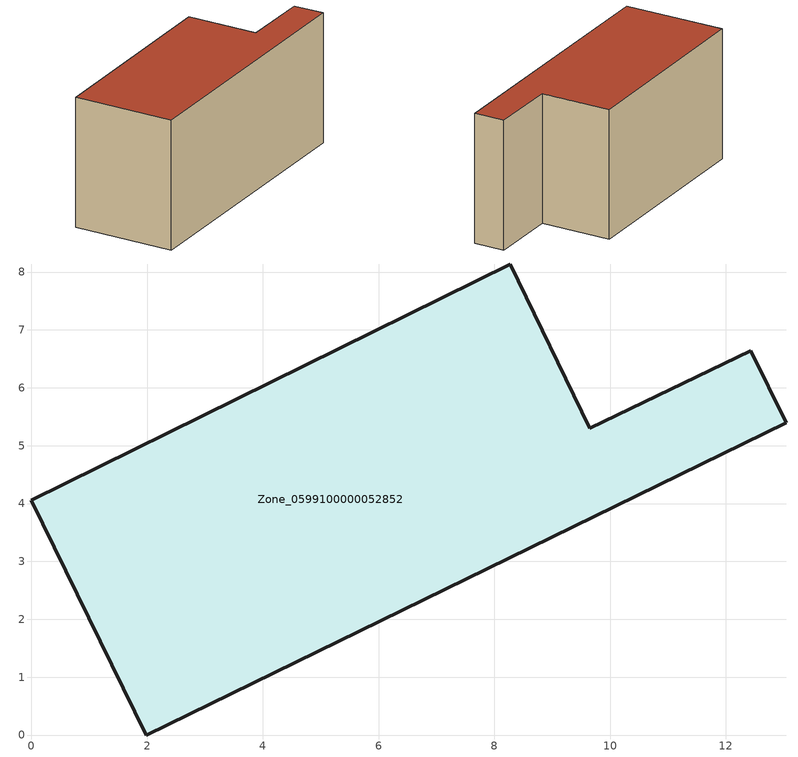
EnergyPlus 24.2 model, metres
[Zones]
Zone_0599100000052852
 floor ground (C_G): 1.98,0 0,4.06 8.27,8.14 9.65,5.3 12.43,6.64 13.04,5.4 z0
 wall outside (C_F): 1.98,0 13.04,5.4 12.43,6.64 9.65,5.3 8.27,8.14 0,4.06 1.98,0 z0:5.79
 roof outside (C_R): 0,4.06 1.98,0 13.04,5.4 12.43,6.64 9.65,5.3 8.27,8.14 z5.79
[BUILDING]
Pand.0599100000052852: North Axis=0; Terrain=City; Loads Convergence Tolerance Value=0.04; Temperature Convergence Tolerance Value=0.4; Solar Distribution=FullExterior; Maximum Number of Warmup Days=25; Minimum Number of Warmup Days=1
[Site:Location]
Rotterdam.The.Hague.AP_ZH_NLD Design_Conditions: Latitude=51.96; Longitude=4.45; Time Zone=1; Elevation=-4.5
[SITE:GROUNDTEMPERATURE:BUILDINGSURFACE]
18, 18, 18, 18, 18, 18, 18, 18, 18, 18, 18, 18
[MATERIAL] Thermal Absorptance=0.9; Solar Absorptance=0.7; Visible Absorptance=0.7
Name | Roughness | Thickness | Conductivity | Density | Specific Heat
G.TC.1946-1964 | MediumSmooth | 0.15 | 1 | 540 | 1210
F.TC.1946-1964 | Rough | 0.3 | 0.857143 | 1920 | 840
R.TC.1946-1964 | MediumRough | 0.2 | 0.235294 | 1500 | 1000
[CONSTRUCTION]
C_G: G.TC.1946-1964
C_F: F.TC.1946-1964
C_R: R.TC.1946-1964
[ZONE]
Zone_0599100000052852: Type=1; Multiplier=1; Ceiling Height=Autocalculate; Volume=Autocalculate; Floor Area=autocalculate; Part of Total Floor Area=Yes
[ZONEINFILTRATION:DESIGNFLOWRATE]
Infil_Zone_0599100000052852: Zone or ZoneList or Space or SpaceList=Zone_0599100000052852; Schedule=AlwaysOn; Design Flow Rate Calculation Method=Flow/Area; Flow Rate per Floor Area=0.003; Constant Term Coefficient=1; Temperature Term Coefficient=0; Velocity Term Coefficient=0; Velocity Squared Term Coefficient=0
[HVACTEMPLATE:ZONE:IDEALLOADSAIRSYSTEM]
Zone_0599100000052852: Maximum Heating Supply Air Temperature=50; Minimum Cooling Supply Air Temperature=13; Maximum Heating Supply Air Humidity Ratio=0.0156; Minimum Cooling Supply Air Humidity Ratio=0.0077; Heating Limit=NoLimit; Cooling Limit=NoLimit; Dehumidification Control Type=ConstantSensibleHeatRatio; Cooling Sensible Heat Ratio=0.7; Dehumidification Setpoint=60; Humidification Control Type=None; Humidification Setpoint=30; Outdoor Air Method=None; Outdoor Air Flow Rate per Person=0.00944; Outdoor Air Flow Rate per Zone Floor Area=0; Outdoor Air Flow Rate per Zone=0; Demand Controlled Ventilation Type=None; Outdoor Air Economizer Type=NoEconomizer; Heat Recovery Type=None; Sensible Heat Recovery Effectiveness=0.7; Latent Heat Recovery Effectiveness=0.65
[ZONECONTROL:THERMOSTAT]
ThermostatControl_Zone_0599100000052852: Zone or ZoneList=Zone_0599100000052852; Control Type Schedule=DualSetpointControlType; Control 1=Thermostat_Zone_0599100000052852; Temperature Difference Between Cutout And Setpoint=0
[THERMOSTATSETPOINT:DUALSETPOINT]
Thermostat_Zone_0599100000052852: Heating Setpoint Temperature Schedule=HeatingSetpoint_Zone_0599100000052852; Cooling Setpoint Temperature Schedule=CoolingSetpoint_Zone_0599100000052852
[SCHEDULE:COMPACT]
HeatingSetpoint_Zone_0599100000052852: Through: 12/31, For: AllDays, Until: 24:00, 21
CoolingSetpoint_Zone_0599100000052852: Through: 12/31, For: AllDays, Until: 24:00, 24
DualSetpointControlType: Through: 12/31, For: AllDays, Until: 24:00, 4
AlwaysOn: Through: 12/31, For: AllDays, Until: 24:00, 1
